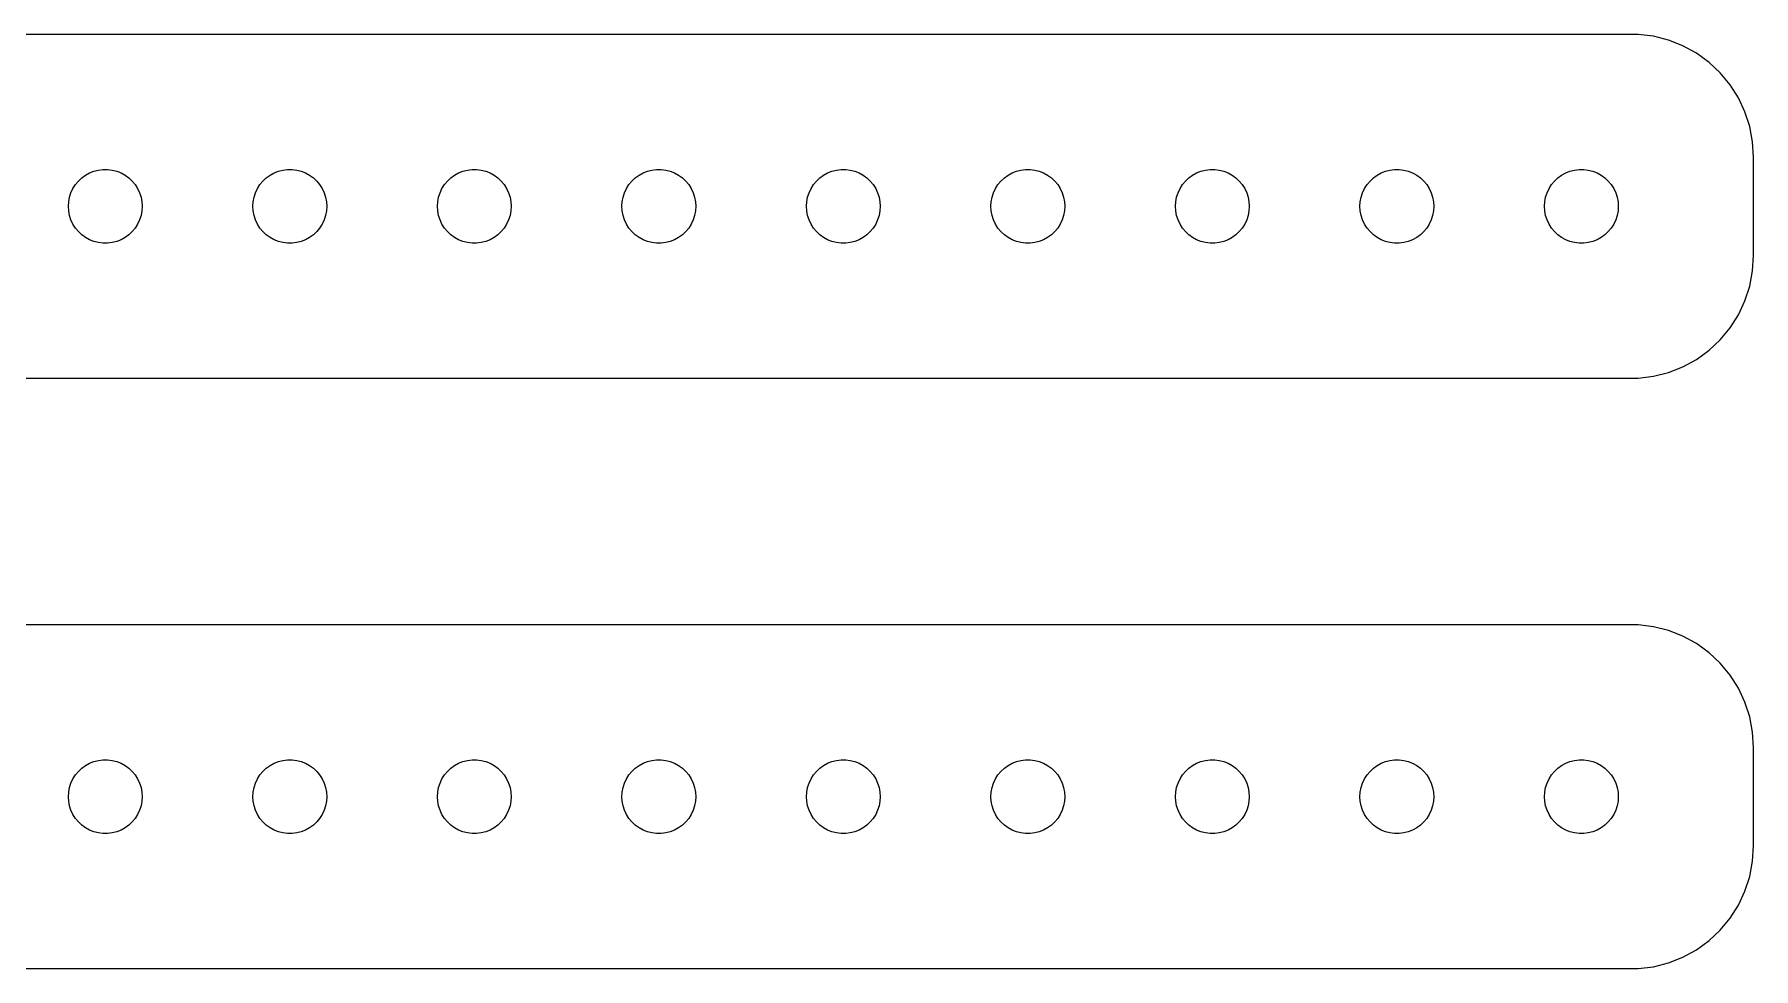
# Model space of a CAD drawing. Header units: metres. Extents: x -134 to 134, y 17 to 55.
# Drawn here: x 64.6 to 134.5, y 17 to 55 of the extents above; entities that cross this region are included whole.
import ezdxf

# ---------------------------------------------------------------- set-up
doc = ezdxf.new("R2010")
doc.units = ezdxf.units.M

msp = doc.modelspace()

# ---------------------------------------------------------------- linework, layer by layer
for p, q in [((129.814, 54.9901), (-129.814, 54.9901)), ((130.437, 54.9114), (129.814, 54.9901)), ((131.045, 54.7553), (130.437, 54.9114)), ((131.629, 54.5241), (131.045, 54.7553)), ((132.179, 54.2216), (131.629, 54.5241)), ((132.687, 53.8526), (132.179, 54.2216)), ((133.145, 53.4227), (132.687, 53.8526)), ((133.545, 52.9389), (133.145, 53.4227)), ((133.882, 52.4088), (133.545, 52.9389)), ((134.149, 51.8406), (133.882, 52.4088)), ((134.343, 51.2434), (134.149, 51.8406)), ((134.461, 50.6267), (134.343, 51.2434)), ((134.5, 50), (134.461, 50.6267)), ((134.5, 46), (134.5, 50)), ((66.2865, 48.8817), (66.4065, 49.0268)), ((66.4065, 49.0268), (66.5439, 49.1558)), ((66.5439, 49.1558), (66.6963, 49.2665)), ((66.6963, 49.2665), (66.8613, 49.3572)), ((66.8613, 49.3572), (67.0365, 49.4266)), ((67.0365, 49.4266), (67.2189, 49.4734)), ((67.2189, 49.4734), (67.4058, 49.497)), ((67.4058, 49.497), (67.5942, 49.497)), ((67.5942, 49.497), (67.7811, 49.4734)), ((67.7811, 49.4734), (67.9635, 49.4266)), ((67.9635, 49.4266), (68.1387, 49.3572)), ((68.1387, 49.3572), (68.3037, 49.2665)), ((68.3037, 49.2665), (68.4561, 49.1558)), ((68.4561, 49.1558), (68.5934, 49.0268)), ((68.5934, 49.0268), (68.7135, 48.8817)), ((73.7865, 48.8817), (73.9065, 49.0268)), ((73.9065, 49.0268), (74.0439, 49.1558)), ((74.0439, 49.1558), (74.1963, 49.2665)), ((74.1963, 49.2665), (74.3613, 49.3572)), ((74.3613, 49.3572), (74.5365, 49.4266)), ((74.5365, 49.4266), (74.7189, 49.4734)), ((74.7189, 49.4734), (74.9058, 49.497)), ((74.9058, 49.497), (75.0942, 49.497)), ((75.0942, 49.497), (75.2811, 49.4734)), ((75.2811, 49.4734), (75.4635, 49.4266)), ((75.4635, 49.4266), (75.6387, 49.3572)), ((75.6387, 49.3572), (75.8037, 49.2665)), ((75.8037, 49.2665), (75.9561, 49.1558)), ((75.9561, 49.1558), (76.0934, 49.0268)), ((76.0934, 49.0268), (76.2135, 48.8817)), ((81.2865, 48.8817), (81.4065, 49.0268)), ((81.4065, 49.0268), (81.5439, 49.1558)), ((81.5439, 49.1558), (81.6963, 49.2665)), ((81.6963, 49.2665), (81.8613, 49.3572)), ((81.8613, 49.3572), (82.0365, 49.4266)), ((82.0365, 49.4266), (82.2189, 49.4734)), ((82.2189, 49.4734), (82.4058, 49.497)), ((82.4058, 49.497), (82.5942, 49.497)), ((82.5942, 49.497), (82.7811, 49.4734)), ((82.7811, 49.4734), (82.9635, 49.4266)), ((82.9635, 49.4266), (83.1387, 49.3572)), ((83.1387, 49.3572), (83.3037, 49.2665)), ((83.3037, 49.2665), (83.4561, 49.1558)), ((83.4561, 49.1558), (83.5934, 49.0268)), ((83.5934, 49.0268), (83.7135, 48.8817)), ((88.7865, 48.8817), (88.9065, 49.0268)), ((88.9065, 49.0268), (89.0439, 49.1558)), ((89.0439, 49.1558), (89.1963, 49.2665)), ((89.1963, 49.2665), (89.3613, 49.3572)), ((89.3613, 49.3572), (89.5365, 49.4266)), ((89.5365, 49.4266), (89.7189, 49.4734)), ((89.7189, 49.4734), (89.9058, 49.497)), ((89.9058, 49.497), (90.0942, 49.497)), ((90.0942, 49.497), (90.2811, 49.4734)), ((90.2811, 49.4734), (90.4635, 49.4266)), ((90.4635, 49.4266), (90.6387, 49.3572)), ((90.6387, 49.3572), (90.8037, 49.2665)), ((90.8037, 49.2665), (90.9561, 49.1558)), ((90.9561, 49.1558), (91.0934, 49.0268)), ((91.0934, 49.0268), (91.2135, 48.8817)), ((96.2865, 48.8817), (96.4065, 49.0268)), ((96.4065, 49.0268), (96.5439, 49.1558)), ((96.5439, 49.1558), (96.6963, 49.2665)), ((96.6963, 49.2665), (96.8613, 49.3572)), ((96.8613, 49.3572), (97.0365, 49.4266)), ((97.0365, 49.4266), (97.2189, 49.4734)), ((97.2189, 49.4734), (97.4058, 49.497)), ((97.4058, 49.497), (97.5942, 49.497)), ((97.5942, 49.497), (97.7811, 49.4734)), ((97.7811, 49.4734), (97.9635, 49.4266)), ((97.9635, 49.4266), (98.1387, 49.3572)), ((98.1387, 49.3572), (98.3037, 49.2665)), ((98.3037, 49.2665), (98.4561, 49.1558)), ((98.4561, 49.1558), (98.5934, 49.0268)), ((98.5934, 49.0268), (98.7135, 48.8817)), ((103.786, 48.8817), (103.907, 49.0268)), ((103.907, 49.0268), (104.044, 49.1558)), ((104.044, 49.1558), (104.196, 49.2665)), ((104.196, 49.2665), (104.361, 49.3572)), ((104.361, 49.3572), (104.536, 49.4266)), ((104.536, 49.4266), (104.719, 49.4734)), ((104.719, 49.4734), (104.906, 49.497)), ((104.906, 49.497), (105.094, 49.497)), ((105.094, 49.497), (105.281, 49.4734)), ((105.281, 49.4734), (105.464, 49.4266)), ((105.464, 49.4266), (105.639, 49.3572)), ((105.639, 49.3572), (105.804, 49.2665)), ((105.804, 49.2665), (105.956, 49.1558)), ((105.956, 49.1558), (106.093, 49.0268)), ((106.093, 49.0268), (106.214, 48.8817)), ((111.286, 48.8817), (111.407, 49.0268)), ((111.407, 49.0268), (111.544, 49.1558)), ((111.544, 49.1558), (111.696, 49.2665)), ((111.696, 49.2665), (111.861, 49.3572)), ((111.861, 49.3572), (112.036, 49.4266)), ((112.036, 49.4266), (112.219, 49.4734)), ((112.219, 49.4734), (112.406, 49.497)), ((112.406, 49.497), (112.594, 49.497)), ((112.594, 49.497), (112.781, 49.4734)), ((112.781, 49.4734), (112.964, 49.4266)), ((112.964, 49.4266), (113.139, 49.3572)), ((113.139, 49.3572), (113.304, 49.2665)), ((113.304, 49.2665), (113.456, 49.1558)), ((113.456, 49.1558), (113.593, 49.0268)), ((113.593, 49.0268), (113.714, 48.8817)), ((118.786, 48.8817), (118.907, 49.0268)), ((118.907, 49.0268), (119.044, 49.1558)), ((119.044, 49.1558), (119.196, 49.2665)), ((119.196, 49.2665), (119.361, 49.3572)), ((119.361, 49.3572), (119.536, 49.4266)), ((119.536, 49.4266), (119.719, 49.4734)), ((119.719, 49.4734), (119.906, 49.497)), ((119.906, 49.497), (120.094, 49.497)), ((120.094, 49.497), (120.281, 49.4734)), ((120.281, 49.4734), (120.464, 49.4266)), ((120.464, 49.4266), (120.639, 49.3572)), ((120.639, 49.3572), (120.804, 49.2665)), ((120.804, 49.2665), (120.956, 49.1558)), ((120.956, 49.1558), (121.093, 49.0268)), ((121.093, 49.0268), (121.214, 48.8817)), ((126.286, 48.8817), (126.407, 49.0268)), ((126.407, 49.0268), (126.544, 49.1558)), ((126.544, 49.1558), (126.696, 49.2665)), ((126.696, 49.2665), (126.861, 49.3572)), ((126.861, 49.3572), (127.036, 49.4266)), ((127.036, 49.4266), (127.219, 49.4734)), ((127.219, 49.4734), (127.406, 49.497)), ((127.406, 49.497), (127.594, 49.497)), ((127.594, 49.497), (127.781, 49.4734)), ((127.781, 49.4734), (127.964, 49.4266)), ((127.964, 49.4266), (128.139, 49.3572)), ((128.139, 49.3572), (128.304, 49.2665)), ((128.304, 49.2665), (128.456, 49.1558)), ((128.456, 49.1558), (128.593, 49.0268)), ((128.593, 49.0268), (128.714, 48.8817)), ((66.0118, 48.188), (66.0471, 48.373)), ((66.0471, 48.373), (66.1053, 48.5522)), ((66.1053, 48.5522), (66.1855, 48.7226)), ((66.1855, 48.7226), (66.2865, 48.8817)), ((68.7135, 48.8817), (68.8145, 48.7226)), ((68.8145, 48.7226), (68.8947, 48.5522)), ((68.8947, 48.5522), (68.9529, 48.373)), ((68.9529, 48.373), (68.9882, 48.188)), ((73.5118, 48.188), (73.5471, 48.373)), ((73.5471, 48.373), (73.6053, 48.5522)), ((73.6053, 48.5522), (73.6855, 48.7226)), ((73.6855, 48.7226), (73.7865, 48.8817)), ((76.2135, 48.8817), (76.3145, 48.7226)), ((76.3145, 48.7226), (76.3947, 48.5522)), ((76.3947, 48.5522), (76.4529, 48.373)), ((76.4529, 48.373), (76.4882, 48.188)), ((81.0118, 48.188), (81.0471, 48.373)), ((81.0471, 48.373), (81.1053, 48.5522)), ((81.1053, 48.5522), (81.1855, 48.7226)), ((81.1855, 48.7226), (81.2865, 48.8817)), ((83.7135, 48.8817), (83.8145, 48.7226)), ((83.8145, 48.7226), (83.8947, 48.5522)), ((83.8947, 48.5522), (83.9529, 48.373)), ((83.9529, 48.373), (83.9882, 48.188)), ((88.5118, 48.188), (88.5471, 48.373)), ((88.5471, 48.373), (88.6053, 48.5522)), ((88.6053, 48.5522), (88.6855, 48.7226)), ((88.6855, 48.7226), (88.7865, 48.8817)), ((91.2135, 48.8817), (91.3145, 48.7226)), ((91.3145, 48.7226), (91.3947, 48.5522)), ((91.3947, 48.5522), (91.4529, 48.373)), ((91.4529, 48.373), (91.4882, 48.188)), ((96.0118, 48.188), (96.0471, 48.373)), ((96.0471, 48.373), (96.1053, 48.5522)), ((96.1053, 48.5522), (96.1855, 48.7226)), ((96.1855, 48.7226), (96.2865, 48.8817)), ((98.7135, 48.8817), (98.8145, 48.7226)), ((98.8145, 48.7226), (98.8947, 48.5522)), ((98.8947, 48.5522), (98.9529, 48.373)), ((98.9529, 48.373), (98.9882, 48.188)), ((103.512, 48.188), (103.547, 48.373)), ((103.547, 48.373), (103.605, 48.5522)), ((103.605, 48.5522), (103.686, 48.7226)), ((103.686, 48.7226), (103.786, 48.8817)), ((106.214, 48.8817), (106.314, 48.7226)), ((106.314, 48.7226), (106.395, 48.5522)), ((106.395, 48.5522), (106.453, 48.373)), ((106.453, 48.373), (106.488, 48.188)), ((111.012, 48.188), (111.047, 48.373)), ((111.047, 48.373), (111.105, 48.5522)), ((111.105, 48.5522), (111.186, 48.7226)), ((111.186, 48.7226), (111.286, 48.8817)), ((113.714, 48.8817), (113.814, 48.7226)), ((113.814, 48.7226), (113.895, 48.5522)), ((113.895, 48.5522), (113.953, 48.373)), ((113.953, 48.373), (113.988, 48.188)), ((118.512, 48.188), (118.547, 48.373)), ((118.547, 48.373), (118.605, 48.5522)), ((118.605, 48.5522), (118.686, 48.7226)), ((118.686, 48.7226), (118.786, 48.8817)), ((121.214, 48.8817), (121.314, 48.7226)), ((121.314, 48.7226), (121.395, 48.5522)), ((121.395, 48.5522), (121.453, 48.373)), ((121.453, 48.373), (121.488, 48.188)), ((126.012, 48.188), (126.047, 48.373)), ((126.047, 48.373), (126.105, 48.5522)), ((126.105, 48.5522), (126.186, 48.7226)), ((126.186, 48.7226), (126.286, 48.8817)), ((128.714, 48.8817), (128.814, 48.7226)), ((128.814, 48.7226), (128.895, 48.5522)), ((128.895, 48.5522), (128.953, 48.373)), ((128.953, 48.373), (128.988, 48.188)), ((66, 48), (66.0118, 48.188)), ((66.0118, 47.812), (66, 48)), ((66.0471, 47.627), (66.0118, 47.812)), ((66.1053, 47.4478), (66.0471, 47.627)), ((68.9529, 47.627), (68.8947, 47.4478)), ((68.9882, 47.812), (68.9529, 47.627)), ((68.9882, 48.188), (69, 48)), ((69, 48), (68.9882, 47.812)), ((73.5, 48), (73.5118, 48.188)), ((73.5118, 47.812), (73.5, 48)), ((73.5471, 47.627), (73.5118, 47.812)), ((73.6053, 47.4478), (73.5471, 47.627)), ((76.4529, 47.627), (76.3947, 47.4478)), ((76.4882, 47.812), (76.4529, 47.627)), ((76.4882, 48.188), (76.5, 48)), ((76.5, 48), (76.4882, 47.812)), ((81, 48), (81.0118, 48.188)), ((81.0118, 47.812), (81, 48)), ((81.0471, 47.627), (81.0118, 47.812)), ((81.1053, 47.4478), (81.0471, 47.627)), ((83.9529, 47.627), (83.8947, 47.4478)), ((83.9882, 47.812), (83.9529, 47.627)), ((83.9882, 48.188), (84, 48)), ((84, 48), (83.9882, 47.812)), ((88.5, 48), (88.5118, 48.188)), ((88.5118, 47.812), (88.5, 48)), ((88.5471, 47.627), (88.5118, 47.812)), ((88.6053, 47.4478), (88.5471, 47.627)), ((91.4529, 47.627), (91.3947, 47.4478)), ((91.4882, 47.812), (91.4529, 47.627)), ((91.4882, 48.188), (91.5, 48)), ((91.5, 48), (91.4882, 47.812)), ((96, 48), (96.0118, 48.188)), ((96.0118, 47.812), (96, 48)), ((96.0471, 47.627), (96.0118, 47.812)), ((96.1053, 47.4478), (96.0471, 47.627)), ((98.9529, 47.627), (98.8947, 47.4478)), ((98.9882, 47.812), (98.9529, 47.627)), ((98.9882, 48.188), (99, 48)), ((99, 48), (98.9882, 47.812)), ((103.5, 48), (103.512, 48.188)), ((103.512, 47.812), (103.5, 48)), ((103.547, 47.627), (103.512, 47.812)), ((103.605, 47.4478), (103.547, 47.627)), ((106.453, 47.627), (106.395, 47.4478)), ((106.488, 47.812), (106.453, 47.627)), ((106.488, 48.188), (106.5, 48)), ((106.5, 48), (106.488, 47.812)), ((111, 48), (111.012, 48.188)), ((111.012, 47.812), (111, 48)), ((111.047, 47.627), (111.012, 47.812)), ((111.105, 47.4478), (111.047, 47.627)), ((113.953, 47.627), (113.895, 47.4478)), ((113.988, 47.812), (113.953, 47.627)), ((113.988, 48.188), (114, 48)), ((114, 48), (113.988, 47.812)), ((118.5, 48), (118.512, 48.188)), ((118.512, 47.812), (118.5, 48)), ((118.547, 47.627), (118.512, 47.812)), ((118.605, 47.4478), (118.547, 47.627)), ((121.453, 47.627), (121.395, 47.4478)), ((121.488, 47.812), (121.453, 47.627)), ((121.488, 48.188), (121.5, 48)), ((121.5, 48), (121.488, 47.812)), ((126, 48), (126.012, 48.188)), ((126.012, 47.812), (126, 48)), ((126.047, 47.627), (126.012, 47.812)), ((126.105, 47.4478), (126.047, 47.627)), ((128.953, 47.627), (128.895, 47.4478)), ((128.988, 47.812), (128.953, 47.627)), ((128.988, 48.188), (129, 48)), ((129, 48), (128.988, 47.812)), ((66.1855, 47.2774), (66.1053, 47.4478)), ((66.2865, 47.1183), (66.1855, 47.2774)), ((66.4065, 46.9732), (66.2865, 47.1183)), ((66.5439, 46.8442), (66.4065, 46.9732)), ((66.6963, 46.7335), (66.5439, 46.8442)), ((68.4561, 46.8442), (68.3037, 46.7335)), ((68.5934, 46.9732), (68.4561, 46.8442)), ((68.7135, 47.1183), (68.5934, 46.9732)), ((68.8145, 47.2774), (68.7135, 47.1183)), ((68.8947, 47.4478), (68.8145, 47.2774)), ((73.6855, 47.2774), (73.6053, 47.4478)), ((73.7865, 47.1183), (73.6855, 47.2774)), ((73.9065, 46.9732), (73.7865, 47.1183)), ((74.0439, 46.8442), (73.9065, 46.9732)), ((74.1963, 46.7335), (74.0439, 46.8442)), ((75.9561, 46.8442), (75.8037, 46.7335)), ((76.0934, 46.9732), (75.9561, 46.8442)), ((76.2135, 47.1183), (76.0934, 46.9732)), ((76.3145, 47.2774), (76.2135, 47.1183)), ((76.3947, 47.4478), (76.3145, 47.2774)), ((81.1855, 47.2774), (81.1053, 47.4478)), ((81.2865, 47.1183), (81.1855, 47.2774)), ((81.4065, 46.9732), (81.2865, 47.1183)), ((81.5439, 46.8442), (81.4065, 46.9732)), ((81.6963, 46.7335), (81.5439, 46.8442)), ((83.4561, 46.8442), (83.3037, 46.7335)), ((83.5934, 46.9732), (83.4561, 46.8442)), ((83.7135, 47.1183), (83.5934, 46.9732)), ((83.8145, 47.2774), (83.7135, 47.1183)), ((83.8947, 47.4478), (83.8145, 47.2774)), ((88.6855, 47.2774), (88.6053, 47.4478)), ((88.7865, 47.1183), (88.6855, 47.2774)), ((88.9065, 46.9732), (88.7865, 47.1183)), ((89.0439, 46.8442), (88.9065, 46.9732)), ((89.1963, 46.7335), (89.0439, 46.8442)), ((90.9561, 46.8442), (90.8037, 46.7335)), ((91.0934, 46.9732), (90.9561, 46.8442)), ((91.2135, 47.1183), (91.0934, 46.9732)), ((91.3145, 47.2774), (91.2135, 47.1183)), ((91.3947, 47.4478), (91.3145, 47.2774)), ((96.1855, 47.2774), (96.1053, 47.4478)), ((96.2865, 47.1183), (96.1855, 47.2774)), ((96.4065, 46.9732), (96.2865, 47.1183)), ((96.5439, 46.8442), (96.4065, 46.9732)), ((96.6963, 46.7335), (96.5439, 46.8442)), ((98.4561, 46.8442), (98.3037, 46.7335)), ((98.5934, 46.9732), (98.4561, 46.8442)), ((98.7135, 47.1183), (98.5934, 46.9732)), ((98.8145, 47.2774), (98.7135, 47.1183)), ((98.8947, 47.4478), (98.8145, 47.2774)), ((103.686, 47.2774), (103.605, 47.4478)), ((103.786, 47.1183), (103.686, 47.2774)), ((103.907, 46.9732), (103.786, 47.1183)), ((104.044, 46.8442), (103.907, 46.9732)), ((104.196, 46.7335), (104.044, 46.8442)), ((105.956, 46.8442), (105.804, 46.7335)), ((106.093, 46.9732), (105.956, 46.8442)), ((106.214, 47.1183), (106.093, 46.9732)), ((106.314, 47.2774), (106.214, 47.1183)), ((106.395, 47.4478), (106.314, 47.2774)), ((111.186, 47.2774), (111.105, 47.4478)), ((111.286, 47.1183), (111.186, 47.2774)), ((111.407, 46.9732), (111.286, 47.1183)), ((111.544, 46.8442), (111.407, 46.9732)), ((111.696, 46.7335), (111.544, 46.8442)), ((113.456, 46.8442), (113.304, 46.7335)), ((113.593, 46.9732), (113.456, 46.8442)), ((113.714, 47.1183), (113.593, 46.9732)), ((113.814, 47.2774), (113.714, 47.1183)), ((113.895, 47.4478), (113.814, 47.2774)), ((118.686, 47.2774), (118.605, 47.4478)), ((118.786, 47.1183), (118.686, 47.2774)), ((118.907, 46.9732), (118.786, 47.1183)), ((119.044, 46.8442), (118.907, 46.9732)), ((119.196, 46.7335), (119.044, 46.8442)), ((120.956, 46.8442), (120.804, 46.7335)), ((121.093, 46.9732), (120.956, 46.8442)), ((121.214, 47.1183), (121.093, 46.9732)), ((121.314, 47.2774), (121.214, 47.1183)), ((121.395, 47.4478), (121.314, 47.2774)), ((126.186, 47.2774), (126.105, 47.4478)), ((126.286, 47.1183), (126.186, 47.2774)), ((126.407, 46.9732), (126.286, 47.1183)), ((126.544, 46.8442), (126.407, 46.9732)), ((126.696, 46.7335), (126.544, 46.8442)), ((128.456, 46.8442), (128.304, 46.7335)), ((128.593, 46.9732), (128.456, 46.8442)), ((128.714, 47.1183), (128.593, 46.9732)), ((128.814, 47.2774), (128.714, 47.1183)), ((128.895, 47.4478), (128.814, 47.2774)), ((66.8613, 46.6428), (66.6963, 46.7335)), ((67.0365, 46.5734), (66.8613, 46.6428)), ((67.2189, 46.5266), (67.0365, 46.5734)), ((67.4058, 46.503), (67.2189, 46.5266)), ((67.5942, 46.503), (67.4058, 46.503)), ((67.7811, 46.5266), (67.5942, 46.503)), ((67.9635, 46.5734), (67.7811, 46.5266)), ((68.1387, 46.6428), (67.9635, 46.5734)), ((68.3037, 46.7335), (68.1387, 46.6428)), ((74.3613, 46.6428), (74.1963, 46.7335)), ((74.5365, 46.5734), (74.3613, 46.6428)), ((74.7189, 46.5266), (74.5365, 46.5734)), ((74.9058, 46.503), (74.7189, 46.5266)), ((75.0942, 46.503), (74.9058, 46.503)), ((75.2811, 46.5266), (75.0942, 46.503)), ((75.4635, 46.5734), (75.2811, 46.5266)), ((75.6387, 46.6428), (75.4635, 46.5734)), ((75.8037, 46.7335), (75.6387, 46.6428)), ((81.8613, 46.6428), (81.6963, 46.7335)), ((82.0365, 46.5734), (81.8613, 46.6428)), ((82.2189, 46.5266), (82.0365, 46.5734)), ((82.4058, 46.503), (82.2189, 46.5266)), ((82.5942, 46.503), (82.4058, 46.503)), ((82.7811, 46.5266), (82.5942, 46.503)), ((82.9635, 46.5734), (82.7811, 46.5266)), ((83.1387, 46.6428), (82.9635, 46.5734)), ((83.3037, 46.7335), (83.1387, 46.6428)), ((89.3613, 46.6428), (89.1963, 46.7335)), ((89.5365, 46.5734), (89.3613, 46.6428)), ((89.7189, 46.5266), (89.5365, 46.5734)), ((89.9058, 46.503), (89.7189, 46.5266)), ((90.0942, 46.503), (89.9058, 46.503)), ((90.2811, 46.5266), (90.0942, 46.503)), ((90.4635, 46.5734), (90.2811, 46.5266)), ((90.6387, 46.6428), (90.4635, 46.5734)), ((90.8037, 46.7335), (90.6387, 46.6428)), ((96.8613, 46.6428), (96.6963, 46.7335)), ((97.0365, 46.5734), (96.8613, 46.6428)), ((97.2189, 46.5266), (97.0365, 46.5734)), ((97.4058, 46.503), (97.2189, 46.5266)), ((97.5942, 46.503), (97.4058, 46.503)), ((97.7811, 46.5266), (97.5942, 46.503)), ((97.9635, 46.5734), (97.7811, 46.5266)), ((98.1387, 46.6428), (97.9635, 46.5734)), ((98.3037, 46.7335), (98.1387, 46.6428)), ((104.361, 46.6428), (104.196, 46.7335)), ((104.536, 46.5734), (104.361, 46.6428)), ((104.719, 46.5266), (104.536, 46.5734)), ((104.906, 46.503), (104.719, 46.5266)), ((105.094, 46.503), (104.906, 46.503)), ((105.281, 46.5266), (105.094, 46.503)), ((105.464, 46.5734), (105.281, 46.5266)), ((105.639, 46.6428), (105.464, 46.5734)), ((105.804, 46.7335), (105.639, 46.6428)), ((111.861, 46.6428), (111.696, 46.7335)), ((112.036, 46.5734), (111.861, 46.6428)), ((112.219, 46.5266), (112.036, 46.5734)), ((112.406, 46.503), (112.219, 46.5266)), ((112.594, 46.503), (112.406, 46.503)), ((112.781, 46.5266), (112.594, 46.503)), ((112.964, 46.5734), (112.781, 46.5266)), ((113.139, 46.6428), (112.964, 46.5734)), ((113.304, 46.7335), (113.139, 46.6428)), ((119.361, 46.6428), (119.196, 46.7335)), ((119.536, 46.5734), (119.361, 46.6428)), ((119.719, 46.5266), (119.536, 46.5734)), ((119.906, 46.503), (119.719, 46.5266)), ((120.094, 46.503), (119.906, 46.503)), ((120.281, 46.5266), (120.094, 46.503)), ((120.464, 46.5734), (120.281, 46.5266)), ((120.639, 46.6428), (120.464, 46.5734)), ((120.804, 46.7335), (120.639, 46.6428)), ((126.861, 46.6428), (126.696, 46.7335)), ((127.036, 46.5734), (126.861, 46.6428)), ((127.219, 46.5266), (127.036, 46.5734)), ((127.406, 46.503), (127.219, 46.5266)), ((127.594, 46.503), (127.406, 46.503)), ((127.781, 46.5266), (127.594, 46.503)), ((127.964, 46.5734), (127.781, 46.5266)), ((128.139, 46.6428), (127.964, 46.5734)), ((128.304, 46.7335), (128.139, 46.6428)), ((134.461, 45.3733), (134.5, 46)), ((134.149, 44.1594), (134.343, 44.7566)), ((134.343, 44.7566), (134.461, 45.3733)), ((133.882, 43.5912), (134.149, 44.1594)), ((133.545, 43.0611), (133.882, 43.5912)), ((133.145, 42.5773), (133.545, 43.0611)), ((132.179, 41.7784), (132.687, 42.1474)), ((132.687, 42.1474), (133.145, 42.5773)), ((130.437, 41.0886), (131.045, 41.2447)), ((131.045, 41.2447), (131.629, 41.4759)), ((131.629, 41.4759), (132.179, 41.7784)), ((-129.814, 41.0099), (129.814, 41.0099)), ((129.814, 41.0099), (130.437, 41.0886)), ((129.814, 30.9901), (-129.814, 30.9901)), ((130.437, 30.9114), (129.814, 30.9901)), ((131.045, 30.7553), (130.437, 30.9114)), ((131.629, 30.5241), (131.045, 30.7553)), ((132.179, 30.2216), (131.629, 30.5241)), ((132.687, 29.8526), (132.179, 30.2216)), ((133.145, 29.4227), (132.687, 29.8526)), ((133.545, 28.9389), (133.145, 29.4227)), ((133.882, 28.4088), (133.545, 28.9389)), ((134.149, 27.8406), (133.882, 28.4088)), ((134.343, 27.2434), (134.149, 27.8406)), ((134.461, 26.6267), (134.343, 27.2434)), ((134.5, 26), (134.461, 26.6267)), ((134.5, 22), (134.5, 26)), ((66.5439, 25.1558), (66.6963, 25.2665)), ((66.6963, 25.2665), (66.8613, 25.3572)), ((66.8613, 25.3572), (67.0365, 25.4266)), ((67.0365, 25.4266), (67.2189, 25.4734)), ((67.2189, 25.4734), (67.4058, 25.497)), ((67.4058, 25.497), (67.5942, 25.497)), ((67.5942, 25.497), (67.7811, 25.4734)), ((67.7811, 25.4734), (67.9635, 25.4266)), ((67.9635, 25.4266), (68.1387, 25.3572)), ((68.1387, 25.3572), (68.3037, 25.2665)), ((68.3037, 25.2665), (68.4561, 25.1558)), ((74.0439, 25.1558), (74.1963, 25.2665)), ((74.1963, 25.2665), (74.3613, 25.3572)), ((74.3613, 25.3572), (74.5365, 25.4266)), ((74.5365, 25.4266), (74.7189, 25.4734)), ((74.7189, 25.4734), (74.9058, 25.497)), ((74.9058, 25.497), (75.0942, 25.497)), ((75.0942, 25.497), (75.2811, 25.4734)), ((75.2811, 25.4734), (75.4635, 25.4266)), ((75.4635, 25.4266), (75.6387, 25.3572)), ((75.6387, 25.3572), (75.8037, 25.2665)), ((75.8037, 25.2665), (75.9561, 25.1558)), ((81.5439, 25.1558), (81.6963, 25.2665)), ((81.6963, 25.2665), (81.8613, 25.3572)), ((81.8613, 25.3572), (82.0365, 25.4266)), ((82.0365, 25.4266), (82.2189, 25.4734)), ((82.2189, 25.4734), (82.4058, 25.497)), ((82.4058, 25.497), (82.5942, 25.497)), ((82.5942, 25.497), (82.7811, 25.4734)), ((82.7811, 25.4734), (82.9635, 25.4266)), ((82.9635, 25.4266), (83.1387, 25.3572)), ((83.1387, 25.3572), (83.3037, 25.2665)), ((83.3037, 25.2665), (83.4561, 25.1558)), ((89.0439, 25.1558), (89.1963, 25.2665)), ((89.1963, 25.2665), (89.3613, 25.3572)), ((89.3613, 25.3572), (89.5365, 25.4266)), ((89.5365, 25.4266), (89.7189, 25.4734)), ((89.7189, 25.4734), (89.9058, 25.497)), ((89.9058, 25.497), (90.0942, 25.497)), ((90.0942, 25.497), (90.2811, 25.4734)), ((90.2811, 25.4734), (90.4635, 25.4266)), ((90.4635, 25.4266), (90.6387, 25.3572)), ((90.6387, 25.3572), (90.8037, 25.2665)), ((90.8037, 25.2665), (90.9561, 25.1558)), ((96.5439, 25.1558), (96.6963, 25.2665)), ((96.6963, 25.2665), (96.8613, 25.3572)), ((96.8613, 25.3572), (97.0365, 25.4266)), ((97.0365, 25.4266), (97.2189, 25.4734)), ((97.2189, 25.4734), (97.4058, 25.497)), ((97.4058, 25.497), (97.5942, 25.497)), ((97.5942, 25.497), (97.7811, 25.4734)), ((97.7811, 25.4734), (97.9635, 25.4266)), ((97.9635, 25.4266), (98.1387, 25.3572)), ((98.1387, 25.3572), (98.3037, 25.2665)), ((98.3037, 25.2665), (98.4561, 25.1558)), ((104.044, 25.1558), (104.196, 25.2665)), ((104.196, 25.2665), (104.361, 25.3572)), ((104.361, 25.3572), (104.536, 25.4266)), ((104.536, 25.4266), (104.719, 25.4734)), ((104.719, 25.4734), (104.906, 25.497)), ((104.906, 25.497), (105.094, 25.497)), ((105.094, 25.497), (105.281, 25.4734)), ((105.281, 25.4734), (105.464, 25.4266)), ((105.464, 25.4266), (105.639, 25.3572)), ((105.639, 25.3572), (105.804, 25.2665)), ((105.804, 25.2665), (105.956, 25.1558)), ((111.544, 25.1558), (111.696, 25.2665)), ((111.696, 25.2665), (111.861, 25.3572)), ((111.861, 25.3572), (112.036, 25.4266)), ((112.036, 25.4266), (112.219, 25.4734)), ((112.219, 25.4734), (112.406, 25.497)), ((112.406, 25.497), (112.594, 25.497)), ((112.594, 25.497), (112.781, 25.4734)), ((112.781, 25.4734), (112.964, 25.4266)), ((112.964, 25.4266), (113.139, 25.3572)), ((113.139, 25.3572), (113.304, 25.2665)), ((113.304, 25.2665), (113.456, 25.1558)), ((119.044, 25.1558), (119.196, 25.2665)), ((119.196, 25.2665), (119.361, 25.3572)), ((119.361, 25.3572), (119.536, 25.4266)), ((119.536, 25.4266), (119.719, 25.4734)), ((119.719, 25.4734), (119.906, 25.497)), ((119.906, 25.497), (120.094, 25.497)), ((120.094, 25.497), (120.281, 25.4734)), ((120.281, 25.4734), (120.464, 25.4266)), ((120.464, 25.4266), (120.639, 25.3572)), ((120.639, 25.3572), (120.804, 25.2665)), ((120.804, 25.2665), (120.956, 25.1558)), ((126.544, 25.1558), (126.696, 25.2665)), ((126.696, 25.2665), (126.861, 25.3572)), ((126.861, 25.3572), (127.036, 25.4266)), ((127.036, 25.4266), (127.219, 25.4734)), ((127.219, 25.4734), (127.406, 25.497)), ((127.406, 25.497), (127.594, 25.497)), ((127.594, 25.497), (127.781, 25.4734)), ((127.781, 25.4734), (127.964, 25.4266)), ((127.964, 25.4266), (128.139, 25.3572)), ((128.139, 25.3572), (128.304, 25.2665)), ((128.304, 25.2665), (128.456, 25.1558)), ((66.0471, 24.373), (66.1053, 24.5522)), ((66.1053, 24.5522), (66.1855, 24.7226)), ((66.1855, 24.7226), (66.2865, 24.8817)), ((66.2865, 24.8817), (66.4065, 25.0268)), ((66.4065, 25.0268), (66.5439, 25.1558)), ((68.4561, 25.1558), (68.5934, 25.0268)), ((68.5934, 25.0268), (68.7135, 24.8817)), ((68.7135, 24.8817), (68.8145, 24.7226)), ((68.8145, 24.7226), (68.8947, 24.5522)), ((68.8947, 24.5522), (68.9529, 24.373)), ((73.5471, 24.373), (73.6053, 24.5522)), ((73.6053, 24.5522), (73.6855, 24.7226)), ((73.6855, 24.7226), (73.7865, 24.8817)), ((73.7865, 24.8817), (73.9065, 25.0268)), ((73.9065, 25.0268), (74.0439, 25.1558)), ((75.9561, 25.1558), (76.0934, 25.0268)), ((76.0934, 25.0268), (76.2135, 24.8817)), ((76.2135, 24.8817), (76.3145, 24.7226)), ((76.3145, 24.7226), (76.3947, 24.5522)), ((76.3947, 24.5522), (76.4529, 24.373)), ((81.0471, 24.373), (81.1053, 24.5522)), ((81.1053, 24.5522), (81.1855, 24.7226)), ((81.1855, 24.7226), (81.2865, 24.8817)), ((81.2865, 24.8817), (81.4065, 25.0268)), ((81.4065, 25.0268), (81.5439, 25.1558)), ((83.4561, 25.1558), (83.5934, 25.0268)), ((83.5934, 25.0268), (83.7135, 24.8817)), ((83.7135, 24.8817), (83.8145, 24.7226)), ((83.8145, 24.7226), (83.8947, 24.5522)), ((83.8947, 24.5522), (83.9529, 24.373)), ((88.5471, 24.373), (88.6053, 24.5522)), ((88.6053, 24.5522), (88.6855, 24.7226)), ((88.6855, 24.7226), (88.7865, 24.8817)), ((88.7865, 24.8817), (88.9065, 25.0268)), ((88.9065, 25.0268), (89.0439, 25.1558)), ((90.9561, 25.1558), (91.0934, 25.0268)), ((91.0934, 25.0268), (91.2135, 24.8817)), ((91.2135, 24.8817), (91.3145, 24.7226)), ((91.3145, 24.7226), (91.3947, 24.5522)), ((91.3947, 24.5522), (91.4529, 24.373)), ((96.0471, 24.373), (96.1053, 24.5522)), ((96.1053, 24.5522), (96.1855, 24.7226)), ((96.1855, 24.7226), (96.2865, 24.8817)), ((96.2865, 24.8817), (96.4065, 25.0268)), ((96.4065, 25.0268), (96.5439, 25.1558)), ((98.4561, 25.1558), (98.5934, 25.0268)), ((98.5934, 25.0268), (98.7135, 24.8817)), ((98.7135, 24.8817), (98.8145, 24.7226)), ((98.8145, 24.7226), (98.8947, 24.5522)), ((98.8947, 24.5522), (98.9529, 24.373)), ((103.547, 24.373), (103.605, 24.5522)), ((103.605, 24.5522), (103.686, 24.7226)), ((103.686, 24.7226), (103.786, 24.8817)), ((103.786, 24.8817), (103.907, 25.0268)), ((103.907, 25.0268), (104.044, 25.1558)), ((105.956, 25.1558), (106.093, 25.0268)), ((106.093, 25.0268), (106.214, 24.8817)), ((106.214, 24.8817), (106.314, 24.7226)), ((106.314, 24.7226), (106.395, 24.5522)), ((106.395, 24.5522), (106.453, 24.373)), ((111.047, 24.373), (111.105, 24.5522)), ((111.105, 24.5522), (111.186, 24.7226)), ((111.186, 24.7226), (111.286, 24.8817)), ((111.286, 24.8817), (111.407, 25.0268)), ((111.407, 25.0268), (111.544, 25.1558)), ((113.456, 25.1558), (113.593, 25.0268)), ((113.593, 25.0268), (113.714, 24.8817)), ((113.714, 24.8817), (113.814, 24.7226)), ((113.814, 24.7226), (113.895, 24.5522)), ((113.895, 24.5522), (113.953, 24.373)), ((118.547, 24.373), (118.605, 24.5522)), ((118.605, 24.5522), (118.686, 24.7226)), ((118.686, 24.7226), (118.786, 24.8817)), ((118.786, 24.8817), (118.907, 25.0268)), ((118.907, 25.0268), (119.044, 25.1558)), ((120.956, 25.1558), (121.093, 25.0268)), ((121.093, 25.0268), (121.214, 24.8817)), ((121.214, 24.8817), (121.314, 24.7226)), ((121.314, 24.7226), (121.395, 24.5522)), ((121.395, 24.5522), (121.453, 24.373)), ((126.047, 24.373), (126.105, 24.5522)), ((126.105, 24.5522), (126.186, 24.7226)), ((126.186, 24.7226), (126.286, 24.8817)), ((126.286, 24.8817), (126.407, 25.0268)), ((126.407, 25.0268), (126.544, 25.1558)), ((128.456, 25.1558), (128.593, 25.0268)), ((128.593, 25.0268), (128.714, 24.8817)), ((128.714, 24.8817), (128.814, 24.7226)), ((128.814, 24.7226), (128.895, 24.5522)), ((128.895, 24.5522), (128.953, 24.373)), ((66, 24), (66.0118, 24.188)), ((66.0118, 23.812), (66, 24)), ((66.0118, 24.188), (66.0471, 24.373)), ((66.0471, 23.627), (66.0118, 23.812)), ((68.9529, 24.373), (68.9882, 24.188)), ((68.9882, 23.812), (68.9529, 23.627)), ((68.9882, 24.188), (69, 24)), ((69, 24), (68.9882, 23.812)), ((73.5, 24), (73.5118, 24.188)), ((73.5118, 23.812), (73.5, 24)), ((73.5118, 24.188), (73.5471, 24.373)), ((73.5471, 23.627), (73.5118, 23.812)), ((76.4529, 24.373), (76.4882, 24.188)), ((76.4882, 23.812), (76.4529, 23.627)), ((76.4882, 24.188), (76.5, 24)), ((76.5, 24), (76.4882, 23.812)), ((81, 24), (81.0118, 24.188)), ((81.0118, 23.812), (81, 24)), ((81.0118, 24.188), (81.0471, 24.373)), ((81.0471, 23.627), (81.0118, 23.812)), ((83.9529, 24.373), (83.9882, 24.188)), ((83.9882, 23.812), (83.9529, 23.627)), ((83.9882, 24.188), (84, 24)), ((84, 24), (83.9882, 23.812)), ((88.5, 24), (88.5118, 24.188)), ((88.5118, 23.812), (88.5, 24)), ((88.5118, 24.188), (88.5471, 24.373)), ((88.5471, 23.627), (88.5118, 23.812)), ((91.4529, 24.373), (91.4882, 24.188)), ((91.4882, 23.812), (91.4529, 23.627)), ((91.4882, 24.188), (91.5, 24)), ((91.5, 24), (91.4882, 23.812)), ((96, 24), (96.0118, 24.188)), ((96.0118, 23.812), (96, 24)), ((96.0118, 24.188), (96.0471, 24.373)), ((96.0471, 23.627), (96.0118, 23.812)), ((98.9529, 24.373), (98.9882, 24.188)), ((98.9882, 23.812), (98.9529, 23.627)), ((98.9882, 24.188), (99, 24)), ((99, 24), (98.9882, 23.812)), ((103.5, 24), (103.512, 24.188)), ((103.512, 23.812), (103.5, 24)), ((103.512, 24.188), (103.547, 24.373)), ((103.547, 23.627), (103.512, 23.812)), ((106.453, 24.373), (106.488, 24.188)), ((106.488, 23.812), (106.453, 23.627)), ((106.488, 24.188), (106.5, 24)), ((106.5, 24), (106.488, 23.812)), ((111, 24), (111.012, 24.188)), ((111.012, 23.812), (111, 24)), ((111.012, 24.188), (111.047, 24.373)), ((111.047, 23.627), (111.012, 23.812)), ((113.953, 24.373), (113.988, 24.188)), ((113.988, 23.812), (113.953, 23.627)), ((113.988, 24.188), (114, 24)), ((114, 24), (113.988, 23.812)), ((118.5, 24), (118.512, 24.188)), ((118.512, 23.812), (118.5, 24)), ((118.512, 24.188), (118.547, 24.373)), ((118.547, 23.627), (118.512, 23.812)), ((121.453, 24.373), (121.488, 24.188)), ((121.488, 23.812), (121.453, 23.627)), ((121.488, 24.188), (121.5, 24)), ((121.5, 24), (121.488, 23.812)), ((126, 24), (126.012, 24.188)), ((126.012, 23.812), (126, 24)), ((126.012, 24.188), (126.047, 24.373)), ((126.047, 23.627), (126.012, 23.812)), ((128.953, 24.373), (128.988, 24.188)), ((128.988, 23.812), (128.953, 23.627)), ((128.988, 24.188), (129, 24)), ((129, 24), (128.988, 23.812)), ((66.1053, 23.4478), (66.0471, 23.627)), ((66.1855, 23.2774), (66.1053, 23.4478)), ((66.2865, 23.1183), (66.1855, 23.2774)), ((66.4065, 22.9732), (66.2865, 23.1183)), ((68.7135, 23.1183), (68.5934, 22.9732)), ((68.8145, 23.2774), (68.7135, 23.1183)), ((68.8947, 23.4478), (68.8145, 23.2774)), ((68.9529, 23.627), (68.8947, 23.4478)), ((73.6053, 23.4478), (73.5471, 23.627)), ((73.6855, 23.2774), (73.6053, 23.4478)), ((73.7865, 23.1183), (73.6855, 23.2774)), ((73.9065, 22.9732), (73.7865, 23.1183)), ((76.2135, 23.1183), (76.0934, 22.9732)), ((76.3145, 23.2774), (76.2135, 23.1183)), ((76.3947, 23.4478), (76.3145, 23.2774)), ((76.4529, 23.627), (76.3947, 23.4478)), ((81.1053, 23.4478), (81.0471, 23.627)), ((81.1855, 23.2774), (81.1053, 23.4478)), ((81.2865, 23.1183), (81.1855, 23.2774)), ((81.4065, 22.9732), (81.2865, 23.1183)), ((83.7135, 23.1183), (83.5934, 22.9732)), ((83.8145, 23.2774), (83.7135, 23.1183)), ((83.8947, 23.4478), (83.8145, 23.2774)), ((83.9529, 23.627), (83.8947, 23.4478)), ((88.6053, 23.4478), (88.5471, 23.627)), ((88.6855, 23.2774), (88.6053, 23.4478)), ((88.7865, 23.1183), (88.6855, 23.2774)), ((88.9065, 22.9732), (88.7865, 23.1183)), ((91.2135, 23.1183), (91.0934, 22.9732)), ((91.3145, 23.2774), (91.2135, 23.1183)), ((91.3947, 23.4478), (91.3145, 23.2774)), ((91.4529, 23.627), (91.3947, 23.4478)), ((96.1053, 23.4478), (96.0471, 23.627)), ((96.1855, 23.2774), (96.1053, 23.4478)), ((96.2865, 23.1183), (96.1855, 23.2774)), ((96.4065, 22.9732), (96.2865, 23.1183)), ((98.7135, 23.1183), (98.5934, 22.9732)), ((98.8145, 23.2774), (98.7135, 23.1183)), ((98.8947, 23.4478), (98.8145, 23.2774)), ((98.9529, 23.627), (98.8947, 23.4478)), ((103.605, 23.4478), (103.547, 23.627)), ((103.686, 23.2774), (103.605, 23.4478)), ((103.786, 23.1183), (103.686, 23.2774)), ((103.907, 22.9732), (103.786, 23.1183)), ((106.214, 23.1183), (106.093, 22.9732)), ((106.314, 23.2774), (106.214, 23.1183)), ((106.395, 23.4478), (106.314, 23.2774)), ((106.453, 23.627), (106.395, 23.4478)), ((111.105, 23.4478), (111.047, 23.627)), ((111.186, 23.2774), (111.105, 23.4478)), ((111.286, 23.1183), (111.186, 23.2774)), ((111.407, 22.9732), (111.286, 23.1183)), ((113.714, 23.1183), (113.593, 22.9732)), ((113.814, 23.2774), (113.714, 23.1183)), ((113.895, 23.4478), (113.814, 23.2774)), ((113.953, 23.627), (113.895, 23.4478)), ((118.605, 23.4478), (118.547, 23.627)), ((118.686, 23.2774), (118.605, 23.4478)), ((118.786, 23.1183), (118.686, 23.2774)), ((118.907, 22.9732), (118.786, 23.1183)), ((121.214, 23.1183), (121.093, 22.9732)), ((121.314, 23.2774), (121.214, 23.1183)), ((121.395, 23.4478), (121.314, 23.2774)), ((121.453, 23.627), (121.395, 23.4478)), ((126.105, 23.4478), (126.047, 23.627)), ((126.186, 23.2774), (126.105, 23.4478)), ((126.286, 23.1183), (126.186, 23.2774)), ((126.407, 22.9732), (126.286, 23.1183)), ((128.714, 23.1183), (128.593, 22.9732)), ((128.814, 23.2774), (128.714, 23.1183)), ((128.895, 23.4478), (128.814, 23.2774)), ((128.953, 23.627), (128.895, 23.4478)), ((66.5439, 22.8442), (66.4065, 22.9732)), ((66.6963, 22.7335), (66.5439, 22.8442)), ((66.8613, 22.6428), (66.6963, 22.7335)), ((67.0365, 22.5734), (66.8613, 22.6428)), ((67.2189, 22.5266), (67.0365, 22.5734)), ((67.4058, 22.503), (67.2189, 22.5266)), ((67.5942, 22.503), (67.4058, 22.503)), ((67.7811, 22.5266), (67.5942, 22.503)), ((67.9635, 22.5734), (67.7811, 22.5266)), ((68.1387, 22.6428), (67.9635, 22.5734)), ((68.3037, 22.7335), (68.1387, 22.6428)), ((68.4561, 22.8442), (68.3037, 22.7335)), ((68.5934, 22.9732), (68.4561, 22.8442)), ((74.0439, 22.8442), (73.9065, 22.9732)), ((74.1963, 22.7335), (74.0439, 22.8442)), ((74.3613, 22.6428), (74.1963, 22.7335)), ((74.5365, 22.5734), (74.3613, 22.6428)), ((74.7189, 22.5266), (74.5365, 22.5734)), ((74.9058, 22.503), (74.7189, 22.5266)), ((75.0942, 22.503), (74.9058, 22.503)), ((75.2811, 22.5266), (75.0942, 22.503)), ((75.4635, 22.5734), (75.2811, 22.5266)), ((75.6387, 22.6428), (75.4635, 22.5734)), ((75.8037, 22.7335), (75.6387, 22.6428)), ((75.9561, 22.8442), (75.8037, 22.7335)), ((76.0934, 22.9732), (75.9561, 22.8442)), ((81.5439, 22.8442), (81.4065, 22.9732)), ((81.6963, 22.7335), (81.5439, 22.8442)), ((81.8613, 22.6428), (81.6963, 22.7335)), ((82.0365, 22.5734), (81.8613, 22.6428)), ((82.2189, 22.5266), (82.0365, 22.5734)), ((82.4058, 22.503), (82.2189, 22.5266)), ((82.5942, 22.503), (82.4058, 22.503)), ((82.7811, 22.5266), (82.5942, 22.503)), ((82.9635, 22.5734), (82.7811, 22.5266)), ((83.1387, 22.6428), (82.9635, 22.5734)), ((83.3037, 22.7335), (83.1387, 22.6428)), ((83.4561, 22.8442), (83.3037, 22.7335)), ((83.5934, 22.9732), (83.4561, 22.8442)), ((89.0439, 22.8442), (88.9065, 22.9732)), ((89.1963, 22.7335), (89.0439, 22.8442)), ((89.3613, 22.6428), (89.1963, 22.7335)), ((89.5365, 22.5734), (89.3613, 22.6428)), ((89.7189, 22.5266), (89.5365, 22.5734)), ((89.9058, 22.503), (89.7189, 22.5266)), ((90.0942, 22.503), (89.9058, 22.503)), ((90.2811, 22.5266), (90.0942, 22.503)), ((90.4635, 22.5734), (90.2811, 22.5266)), ((90.6387, 22.6428), (90.4635, 22.5734)), ((90.8037, 22.7335), (90.6387, 22.6428)), ((90.9561, 22.8442), (90.8037, 22.7335)), ((91.0934, 22.9732), (90.9561, 22.8442)), ((96.5439, 22.8442), (96.4065, 22.9732)), ((96.6963, 22.7335), (96.5439, 22.8442)), ((96.8613, 22.6428), (96.6963, 22.7335)), ((97.0365, 22.5734), (96.8613, 22.6428)), ((97.2189, 22.5266), (97.0365, 22.5734)), ((97.4058, 22.503), (97.2189, 22.5266)), ((97.5942, 22.503), (97.4058, 22.503)), ((97.7811, 22.5266), (97.5942, 22.503)), ((97.9635, 22.5734), (97.7811, 22.5266)), ((98.1387, 22.6428), (97.9635, 22.5734)), ((98.3037, 22.7335), (98.1387, 22.6428)), ((98.4561, 22.8442), (98.3037, 22.7335)), ((98.5934, 22.9732), (98.4561, 22.8442)), ((104.044, 22.8442), (103.907, 22.9732)), ((104.196, 22.7335), (104.044, 22.8442)), ((104.361, 22.6428), (104.196, 22.7335)), ((104.536, 22.5734), (104.361, 22.6428)), ((104.719, 22.5266), (104.536, 22.5734)), ((104.906, 22.503), (104.719, 22.5266)), ((105.094, 22.503), (104.906, 22.503)), ((105.281, 22.5266), (105.094, 22.503)), ((105.464, 22.5734), (105.281, 22.5266)), ((105.639, 22.6428), (105.464, 22.5734)), ((105.804, 22.7335), (105.639, 22.6428)), ((105.956, 22.8442), (105.804, 22.7335)), ((106.093, 22.9732), (105.956, 22.8442)), ((111.544, 22.8442), (111.407, 22.9732)), ((111.696, 22.7335), (111.544, 22.8442)), ((111.861, 22.6428), (111.696, 22.7335)), ((112.036, 22.5734), (111.861, 22.6428)), ((112.219, 22.5266), (112.036, 22.5734)), ((112.406, 22.503), (112.219, 22.5266)), ((112.594, 22.503), (112.406, 22.503)), ((112.781, 22.5266), (112.594, 22.503)), ((112.964, 22.5734), (112.781, 22.5266)), ((113.139, 22.6428), (112.964, 22.5734)), ((113.304, 22.7335), (113.139, 22.6428)), ((113.456, 22.8442), (113.304, 22.7335)), ((113.593, 22.9732), (113.456, 22.8442)), ((119.044, 22.8442), (118.907, 22.9732)), ((119.196, 22.7335), (119.044, 22.8442)), ((119.361, 22.6428), (119.196, 22.7335)), ((119.536, 22.5734), (119.361, 22.6428)), ((119.719, 22.5266), (119.536, 22.5734)), ((119.906, 22.503), (119.719, 22.5266)), ((120.094, 22.503), (119.906, 22.503)), ((120.281, 22.5266), (120.094, 22.503)), ((120.464, 22.5734), (120.281, 22.5266)), ((120.639, 22.6428), (120.464, 22.5734)), ((120.804, 22.7335), (120.639, 22.6428)), ((120.956, 22.8442), (120.804, 22.7335)), ((121.093, 22.9732), (120.956, 22.8442)), ((126.544, 22.8442), (126.407, 22.9732)), ((126.696, 22.7335), (126.544, 22.8442)), ((126.861, 22.6428), (126.696, 22.7335)), ((127.036, 22.5734), (126.861, 22.6428)), ((127.219, 22.5266), (127.036, 22.5734)), ((127.406, 22.503), (127.219, 22.5266)), ((127.594, 22.503), (127.406, 22.503)), ((127.781, 22.5266), (127.594, 22.503)), ((127.964, 22.5734), (127.781, 22.5266)), ((128.139, 22.6428), (127.964, 22.5734)), ((128.304, 22.7335), (128.139, 22.6428)), ((128.456, 22.8442), (128.304, 22.7335)), ((128.593, 22.9732), (128.456, 22.8442)), ((134.461, 21.3733), (134.5, 22)), ((134.343, 20.7566), (134.461, 21.3733)), ((134.149, 20.1594), (134.343, 20.7566)), ((133.545, 19.0611), (133.882, 19.5912)), ((133.882, 19.5912), (134.149, 20.1594)), ((133.145, 18.5773), (133.545, 19.0611)), ((132.687, 18.1474), (133.145, 18.5773)), ((131.045, 17.2447), (131.629, 17.4759)), ((131.629, 17.4759), (132.179, 17.7784)), ((132.179, 17.7784), (132.687, 18.1474)), ((-129.814, 17.0099), (129.814, 17.0099)), ((129.814, 17.0099), (130.437, 17.0886)), ((130.437, 17.0886), (131.045, 17.2447))]:
    msp.add_line(p, q)

doc.saveas('drawing.dxf')
